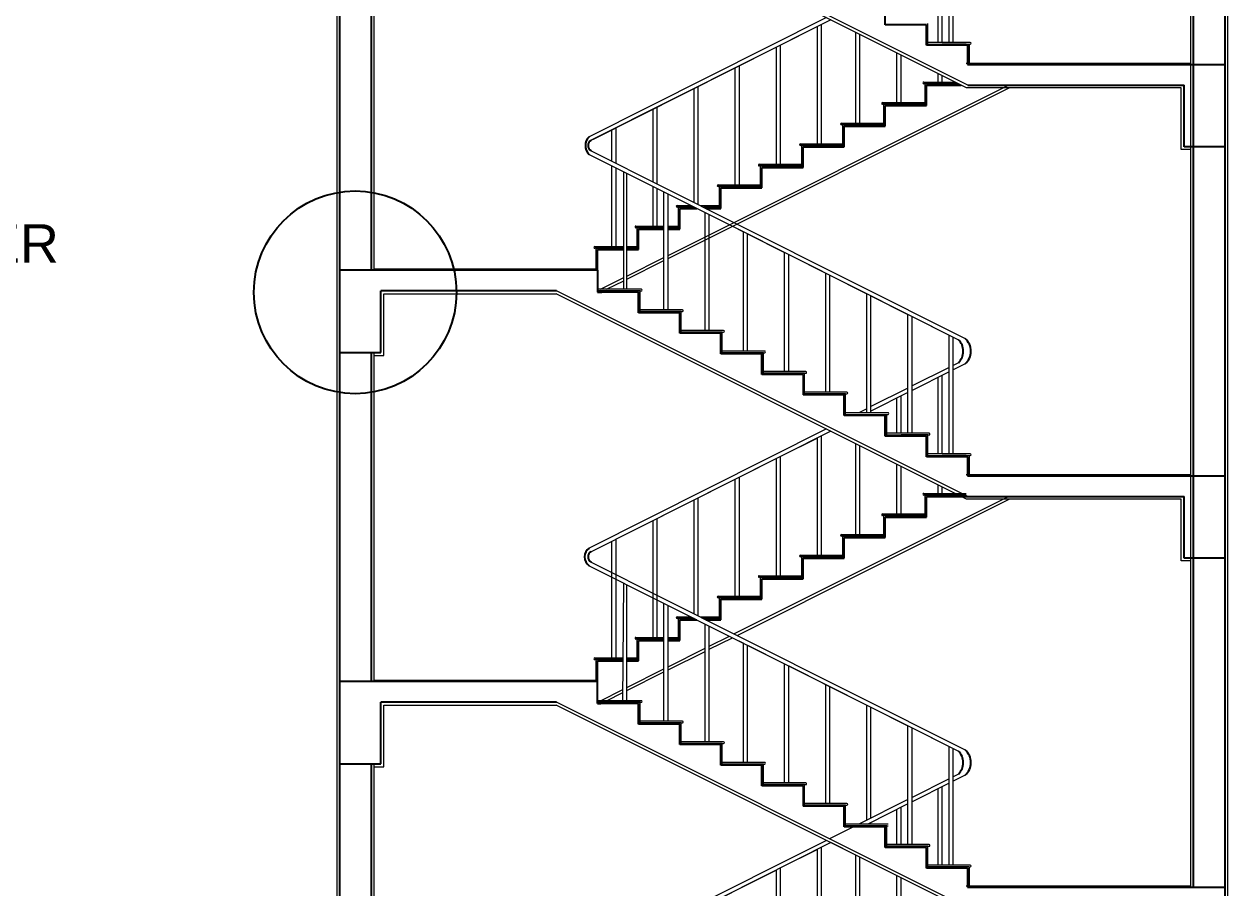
# Model space of a CAD drawing. Header units: millimetres. Extents: x -1932176 to 78768, y -1967 to 1266654.
# Drawn here: x -430705 to -421920, y 450825 to 457125 of the extents above; entities that cross this region are included whole.
import ezdxf

# ---------------------------------------------------------------- set-up
doc = ezdxf.new("R2010")
doc.units = ezdxf.units.MM
for name, color, linetype, lineweight in [('Layer2', 7, 'Continuous', 5), ('PLASTER', 252, 'Continuous', 15), ('text', 252, 'Continuous', 5)]:
    doc.layers.add(name, color=color, linetype=linetype, lineweight=lineweight)
doc.styles.add('1OO NEW', font='arial.ttf', dxfattribs={"height": 100})

msp = doc.modelspace()

# ---------------------------------------------------------------- linework, layer by layer
for p, q in [((-428400.17468, 437329.84726), (-428400.17468, 463729.84726)), ((-421940.17468, 437329.84726), (-421940.17468, 463729.84726)), ((-422170.17468, 450829.84726), (-422170.17468, 459229.84726)), ((-428170.17468, 455329.84726), (-428170.17468, 457729.84726)), ((-424420.17468, 457119.84726), (-424420.17468, 457269.84726)), ((-424120.17468, 457119.84726), (-424420.17468, 457119.84726)), ((-424120.17468, 456969.84726), (-424120.17468, 457119.84726)), ((-424120.17468, 456969.84726), (-424120.17468, 457017.98739)), ((-423820.17468, 456969.84726), (-424120.17468, 456969.84726)), ((-423820.17468, 456969.84726), (-423820.17468, 456829.84726)), ((-423820.17468, 456829.84726), (-421940.17468, 456829.84726)), ((-424120.17468, 456529.84726), (-424120.17468, 456679.84726)), ((-424120.17468, 456679.84726), (-423867.44302, 456679.84726)), ((-423818.66629, 456679.84726), (-422240.17468, 456679.84726)), ((-422240.17468, 456229.84726), (-422240.17468, 456679.84726)), ((-424420.17468, 456379.84726), (-424420.17468, 456529.84726)), ((-424420.17468, 456529.84726), (-424120.17468, 456529.84726)), ((-424720.17468, 456229.84726), (-424720.17468, 456379.84726)), ((-424720.17468, 456379.84726), (-424420.17468, 456379.84726)), ((-425020.17468, 456079.84726), (-425020.17468, 456229.84726)), ((-425020.17468, 456229.84726), (-424720.17468, 456229.84726)), ((-421940.17468, 456229.84726), (-422240.17468, 456229.84726)), ((-425320.17468, 455929.84726), (-425320.17468, 456079.84726)), ((-425320.17468, 456079.84726), (-425020.17468, 456079.84726)), ((-425620.17468, 455779.84726), (-425620.17468, 455929.84726)), ((-425620.17468, 455929.84726), (-425320.17468, 455929.84726)), ((-425920.17468, 455629.84726), (-425920.17468, 455779.84726)), ((-425920.17468, 455779.84726), (-425795.05538, 455779.84726)), ((-425727.77125, 455779.84726), (-425620.17468, 455779.84726)), ((-426220.17468, 455479.84726), (-426220.17468, 455629.84726)), ((-426220.17468, 455629.84726), (-426035.17468, 455629.84726)), ((-426005.17468, 455629.84726), (-425920.17468, 455629.84726)), ((-426520.17468, 455329.84726), (-426520.17468, 455479.84726)), ((-426520.17468, 455479.84726), (-426329.1411, 455479.84726)), ((-426305.17468, 455479.84726), (-426220.17468, 455479.84726)), ((-426520.17468, 455329.84726), (-428400.17468, 455329.84726)), ((-426520.17468, 455329.84726), (-426520.17468, 455169.84726)), ((-426819.17468, 455179.84726), (-428100.17468, 455179.84726)), ((-428100.17468, 454729.84726), (-428100.17468, 455179.84726)), ((-426520.17468, 455169.84726), (-426489.65475, 455169.84726)), ((-426220.17468, 455169.84726), (-426495.33806, 455169.84726)), ((-426220.17468, 455019.84726), (-426220.17468, 455169.84726)), ((-425920.17468, 455019.84726), (-426220.17468, 455019.84726)), ((-425920.17468, 454869.84726), (-425920.17468, 455019.84726)), ((-425620.17468, 454869.84726), (-425920.17468, 454869.84726)), ((-425620.17468, 454719.84726), (-425620.17468, 454869.84726)), ((-428400.17468, 454729.84726), (-428100.17468, 454729.84726)), ((-428170.17468, 452329.84726), (-428170.17468, 454729.84726)), ((-425320.17468, 454719.84726), (-425620.17468, 454719.84726)), ((-425320.17468, 454569.84726), (-425320.17468, 454719.84726)), ((-425020.17468, 454569.84726), (-425320.17468, 454569.84726)), ((-425020.17468, 454569.84726), (-425020.17468, 454419.84726)), ((-424720.17468, 454419.84726), (-425020.17468, 454419.84726)), ((-424720.17468, 454377.43904), (-424720.17468, 454419.84726)), ((-424720.17468, 454269.84726), (-424720.17468, 454377.43904)), ((-424420.17468, 454269.84726), (-424720.17468, 454269.84726)), ((-424420.17468, 454119.84726), (-424420.17468, 454269.84726)), ((-424120.17468, 454119.84726), (-424420.17468, 454119.84726)), ((-424120.17468, 454119.84726), (-424305.17468, 454119.84726)), ((-424120.17468, 453969.84726), (-424120.17468, 454119.84726)), ((-424120.17468, 453969.84726), (-424120.17468, 454017.98739)), ((-423820.17468, 453969.84726), (-424120.17468, 453969.84726)), ((-423820.17468, 453969.84726), (-424005.17468, 453969.84726)), ((-423820.17468, 453969.84726), (-423820.17468, 453829.84726)), ((-423820.17468, 453829.84726), (-421940.17468, 453829.84726)), ((-424120.17468, 453529.84726), (-424120.17468, 453679.84726)), ((-424120.17468, 453679.84726), (-423820.17468, 453679.84726)), ((-423818.66629, 453679.84726), (-422240.17468, 453679.84726)), ((-422240.17468, 453229.84726), (-422240.17468, 453679.84726)), ((-424420.17468, 453379.84726), (-424420.17468, 453529.84726)), ((-424420.17468, 453529.84726), (-424120.17468, 453529.84726)), ((-424720.17468, 453229.84726), (-424720.17468, 453379.84726)), ((-424720.17468, 453379.84726), (-424420.17468, 453379.84726)), ((-425020.17468, 453079.84726), (-425020.17468, 453229.84726)), ((-425020.17468, 453229.84726), (-424720.17468, 453229.84726)), ((-421940.17468, 453229.84726), (-422240.17468, 453229.84726)), ((-425320.17468, 452929.84726), (-425320.17468, 453079.84726)), ((-425320.17468, 453079.84726), (-425020.17468, 453079.84726)), ((-425620.17468, 452779.84726), (-425620.17468, 452929.84726)), ((-425620.17468, 452929.84726), (-425320.17468, 452929.84726)), ((-425920.17468, 452629.84726), (-425920.17468, 452779.84726)), ((-425920.17468, 452779.84726), (-425795.05538, 452779.84726)), ((-425728.16027, 452779.84726), (-425620.17468, 452779.84726)), ((-426220.17468, 452479.84726), (-426220.17468, 452629.84726)), ((-426220.17468, 452629.84726), (-426035.17468, 452629.84726)), ((-426005.17468, 452629.84726), (-425920.17468, 452629.84726)), ((-426520.17468, 452329.84726), (-426520.17468, 452479.84726)), ((-426520.17468, 452479.84726), (-426333.1372, 452479.84726)), ((-426305.17468, 452479.84726), (-426220.17468, 452479.84726)), ((-426520.17468, 452329.84726), (-428400.17468, 452329.84726)), ((-426520.17468, 452169.84726), (-426520.17468, 452329.84726)), ((-426819.17468, 452179.84726), (-428100.17468, 452179.84726)), ((-428100.17468, 451729.84726), (-428100.17468, 452179.84726)), ((-426520.17468, 452169.84726), (-426495.33806, 452169.84726)), ((-426220.17468, 452169.84726), (-426495.33806, 452169.84726)), ((-426220.17468, 452019.84726), (-426220.17468, 452169.84726)), ((-425920.17468, 452019.84726), (-426220.17468, 452019.84726)), ((-425920.17468, 451869.84726), (-425920.17468, 452019.84726)), ((-425620.17468, 451869.84726), (-425920.17468, 451869.84726)), ((-425620.17468, 451719.84726), (-425620.17468, 451869.84726)), ((-428400.17468, 451729.84726), (-428100.17468, 451729.84726)), ((-428170.17468, 449329.84726), (-428170.17468, 451729.84726)), ((-425320.17468, 451719.84726), (-425620.17468, 451719.84726)), ((-425320.17468, 451569.84726), (-425320.17468, 451719.84726)), ((-425020.17468, 451569.84726), (-425320.17468, 451569.84726)), ((-425020.17468, 451569.84726), (-425020.17468, 451419.84726)), ((-424720.17468, 451419.84726), (-425020.17468, 451419.84726)), ((-424720.17468, 451377.43904), (-424720.17468, 451419.84726)), ((-424720.17468, 451269.84726), (-424720.17468, 451377.43904)), ((-424420.17468, 451269.84726), (-424720.17468, 451269.84726)), ((-424420.17468, 451119.84726), (-424420.17468, 451269.84726)), ((-424120.17468, 451119.84726), (-424420.17468, 451119.84726)), ((-424120.17468, 451119.84726), (-424420.17468, 451119.84726)), ((-424120.17468, 450969.84726), (-424120.17468, 451119.84726)), ((-423820.17468, 450969.84726), (-424120.17468, 450969.84726)), ((-423820.17468, 450969.84726), (-423820.17468, 450829.84726)), ((-423820.17468, 450829.84726), (-421940.17468, 450829.84726))]:
    msp.add_line(p, q)
at = {"color": 252, "ltscale": 30}
msp.add_circle((-428288.59326, 455168.29528), 739.04606, dxfattribs=at)
for centre, radius, start, end in [((-426518.77186, 456238.89295), 90.10719, 134.566110671, 225.433889329), ((-426545.05119, 456239.03387), 43.9022, 120.063715561, 239.936284439), ((-423966.31226, 454738.67875), 115.35971, 313.380562715, 46.619437285), ((-423920.06945, 454738.89295), 123.96987, 312.00126397, 47.99873603), ((-426537.09456, 453238.89295), 78.34473, 124.974714931, 235.025285069), ((-426544.79862, 453238.88823), 44.15501, 120.252690733, 239.577460058), ((-423966.31226, 451738.67875), 115.35971, 313.380562715, 46.619437285), ((-423920.06945, 451738.89295), 123.96987, 312.00126397, 47.99873603)]:
    msp.add_arc(centre, radius, start, end)
at = {"layer": 'Layer2'}
for p, q in [((-423818.66629, 456679.84726), (-426819.17468, 458179.84726)), ((-426005.17468, 455437.39088), (-423521.26964, 456679.84726)), ((-426305.17468, 455287.33002), (-426035.17468, 455422.38479)), ((-426499.24651, 455190.25474), (-426329.1411, 455275.34195)), ((-423818.66629, 453679.84726), (-426819.17468, 455179.84726)), ((-425524.66433, 452677.74352), (-423521.26964, 453679.84726)), ((-425705.17468, 452587.45173), (-425558.16348, 452660.98715)), ((-426005.17468, 452437.39088), (-425735.17468, 452572.44565)), ((-426305.17468, 452287.33002), (-426035.17468, 452422.38479)), ((-426499.24651, 452190.25474), (-426334.59523, 452272.61378)), ((-423820.17468, 450679.84726), (-426819.17468, 452179.84726))]:
    msp.add_line(p, q, dxfattribs=at)
at = {"layer": 'PLASTER'}
for p, q in [((-428420.17468, 437329.84726), (-428420.17468, 463729.84726)), ((-421920.17468, 437329.84726), (-421920.17468, 463729.84726)), ((-422190.17468, 450829.84726), (-422190.17468, 459229.84726)), ((-423827.49093, 456659.84726), (-426820.71652, 458158.25474)), ((-428150.17468, 455329.84726), (-428150.17468, 457729.84726)), ((-424110.17468, 456978.25474), (-424110.17468, 457128.25474)), ((-424110.17468, 456978.25474), (-424110.17468, 457016.39487)), ((-423800.17468, 456990.25474), (-424110.17468, 456990.25474)), ((-424110.17468, 456978.25474), (-423800.17468, 456978.25474)), ((-423830.17468, 456978.25474), (-424005.17468, 456978.25474)), ((-423820.17468, 456969.84726), (-423820.17468, 456978.25474)), ((-423820.17468, 456978.25474), (-423808.17468, 456978.25474)), ((-423808.17468, 456978.25474), (-423808.17468, 456839.84726)), ((-423830.17468, 456839.84726), (-422190.17468, 456839.84726)), ((-424140.17468, 456701.84726), (-423911.39032, 456701.84726)), ((-426005.17468, 455415.02838), (-423516.54656, 456659.84726)), ((-423887.41906, 456689.84726), (-424140.17468, 456689.84726)), ((-424130.17468, 456539.84726), (-424130.17468, 456689.84726)), ((-424130.17468, 456689.84726), (-423887.41906, 456689.84726)), ((-422260.17468, 456659.84726), (-423827.49093, 456659.84726)), ((-422260.17468, 456209.84726), (-422260.17468, 456659.84726)), ((-424440.17468, 456551.84726), (-424130.17468, 456551.84726)), ((-424130.17468, 456539.84726), (-424440.17468, 456539.84726)), ((-424430.17468, 456389.84726), (-424430.17468, 456539.84726)), ((-424430.17468, 456539.84726), (-424130.17468, 456539.84726)), ((-424740.17468, 456401.84726), (-424430.17468, 456401.84726)), ((-424430.17468, 456389.84726), (-424740.17468, 456389.84726)), ((-424730.17468, 456239.84726), (-424730.17468, 456389.84726)), ((-424730.17468, 456389.84726), (-424430.17468, 456389.84726)), ((-425040.17468, 456251.84726), (-424730.17468, 456251.84726)), ((-424730.17468, 456239.84726), (-425040.17468, 456239.84726)), ((-425030.17468, 456089.84726), (-425030.17468, 456239.84726)), ((-425030.17468, 456239.84726), (-424730.17468, 456239.84726)), ((-422190.17468, 456209.84726), (-422260.17468, 456209.84726)), ((-422170.17468, 456229.84726), (-422170.17468, 456209.84726)), ((-425340.17468, 456101.84726), (-425030.17468, 456101.84726)), ((-425030.17468, 456089.84726), (-425340.17468, 456089.84726)), ((-425330.17468, 455939.84726), (-425330.17468, 456089.84726)), ((-425330.17468, 456089.84726), (-425030.17468, 456089.84726)), ((-425640.17468, 455951.84726), (-425330.17468, 455951.84726)), ((-425330.17468, 455939.84726), (-425640.17468, 455939.84726)), ((-425630.17468, 455789.84726), (-425630.17468, 455939.84726)), ((-425630.17468, 455939.84726), (-425330.17468, 455939.84726)), ((-425940.17468, 455801.84726), (-425838.90206, 455801.84726)), ((-425814.98569, 455789.84726), (-425940.17468, 455789.84726)), ((-425930.17468, 455639.84726), (-425930.17468, 455789.84726)), ((-425930.17468, 455789.84726), (-425814.98569, 455789.84726)), ((-425771.60891, 455801.84726), (-425630.17468, 455801.84726)), ((-425747.69746, 455789.84726), (-425630.17468, 455789.84726)), ((-425630.17468, 455789.84726), (-425747.69746, 455789.84726)), ((-426240.17468, 455651.84726), (-426035.17468, 455651.84726)), ((-426005.17468, 455651.84726), (-425930.17468, 455651.84726)), ((-426035.17468, 455639.84726), (-426240.17468, 455639.84726)), ((-426230.17468, 455489.84726), (-426230.17468, 455639.84726)), ((-426230.17468, 455639.84726), (-426035.17468, 455639.84726)), ((-426005.17468, 455639.84726), (-425930.17468, 455639.84726)), ((-425930.17468, 455639.84726), (-426005.17468, 455639.84726)), ((-426540.17468, 455501.84726), (-426329.1411, 455501.84726)), ((-426329.1411, 455489.84726), (-426540.17468, 455489.84726)), ((-426530.17468, 455329.84726), (-426530.17468, 455489.84726)), ((-426530.17468, 455489.84726), (-426329.1411, 455489.84726)), ((-426305.17468, 455501.84726), (-426230.17468, 455501.84726)), ((-426305.17468, 455489.84726), (-426230.17468, 455489.84726)), ((-426230.17468, 455489.84726), (-426305.17468, 455489.84726)), ((-426305.17468, 455264.96753), (-426035.17468, 455400.0223)), ((-426520.17468, 455338.25474), (-428150.17468, 455338.25474)), ((-426454.53966, 455190.25474), (-426329.1411, 455252.97946)), ((-428080.17468, 454708.25474), (-428080.17468, 455158.25474)), ((-428080.17468, 455158.25474), (-426820.71652, 455158.25474)), ((-423827.49093, 453659.84726), (-426820.71652, 455158.25474)), ((-426200.17468, 455190.25474), (-426520.17468, 455190.25474)), ((-426210.17468, 455178.25474), (-426520.17468, 455178.25474)), ((-426520.17468, 455178.25474), (-426200.17468, 455178.25474)), ((-426210.17468, 455028.25474), (-426210.17468, 455178.25474)), ((-425900.17468, 455040.25474), (-426210.17468, 455040.25474)), ((-425910.17468, 455028.25474), (-426210.17468, 455028.25474)), ((-426210.17468, 455028.25474), (-425900.17468, 455028.25474)), ((-425910.17468, 454878.25474), (-425910.17468, 455028.25474)), ((-425600.17468, 454890.25474), (-425910.17468, 454890.25474)), ((-425610.17468, 454878.25474), (-425910.17468, 454878.25474)), ((-425910.17468, 454878.25474), (-425600.17468, 454878.25474)), ((-425610.17468, 454728.25474), (-425610.17468, 454878.25474)), ((-428150.17468, 452329.84726), (-428150.17468, 454729.84726)), ((-428150.17468, 454708.25474), (-428080.17468, 454708.25474)), ((-425300.17468, 454740.25474), (-425610.17468, 454740.25474)), ((-425310.17468, 454728.25474), (-425610.17468, 454728.25474)), ((-425610.17468, 454728.25474), (-425300.17468, 454728.25474)), ((-425310.17468, 454578.25474), (-425310.17468, 454728.25474)), ((-425000.17468, 454590.25474), (-425310.17468, 454590.25474)), ((-425010.17468, 454578.25474), (-425310.17468, 454578.25474)), ((-425310.17468, 454578.25474), (-425000.17468, 454578.25474)), ((-425010.17468, 454428.25474), (-425010.17468, 454578.25474)), ((-424700.17468, 454440.25474), (-425010.17468, 454440.25474)), ((-424710.17468, 454428.25474), (-425010.17468, 454428.25474)), ((-425010.17468, 454428.25474), (-424700.17468, 454428.25474)), ((-424710.17468, 454278.25474), (-424710.17468, 454428.25474)), ((-424400.17468, 454290.25474), (-424710.17468, 454290.25474)), ((-424710.17468, 454278.25474), (-424400.17468, 454278.25474)), ((-424410.17468, 454128.25474), (-424410.17468, 454278.25474)), ((-424100.17468, 454140.25474), (-424410.17468, 454140.25474)), ((-424410.17468, 454128.25474), (-424100.17468, 454128.25474)), ((-424100.17468, 454140.25474), (-424305.17468, 454140.25474)), ((-424110.17468, 454128.25474), (-424305.17468, 454128.25474)), ((-424305.17468, 454128.25474), (-424100.17468, 454128.25474)), ((-424110.17468, 453978.25474), (-424110.17468, 454128.25474)), ((-424110.17468, 453978.25474), (-424110.17468, 454016.39487)), ((-423800.17468, 453990.25474), (-424110.17468, 453990.25474)), ((-424110.17468, 453978.25474), (-423800.17468, 453978.25474)), ((-423800.17468, 453990.25474), (-424005.17468, 453990.25474)), ((-423830.17468, 453978.25474), (-424005.17468, 453978.25474)), ((-424005.17468, 453978.25474), (-423800.17468, 453978.25474)), ((-423820.17468, 453969.84726), (-423820.17468, 453978.25474)), ((-423820.17468, 453978.25474), (-423808.17468, 453978.25474)), ((-423808.17468, 453978.25474), (-423808.17468, 453839.84726)), ((-423830.17468, 453839.84726), (-422190.17468, 453839.84726)), ((-425502.34539, 452666.54503), (-423516.54656, 453659.84726)), ((-424140.17468, 453701.84726), (-423830.17468, 453701.84726)), ((-423830.17468, 453689.84726), (-424140.17468, 453689.84726)), ((-424130.17468, 453539.84726), (-424130.17468, 453689.84726)), ((-424130.17468, 453689.84726), (-423830.17468, 453689.84726)), ((-422260.17468, 453659.84726), (-423827.49093, 453659.84726)), ((-422260.17468, 453209.84726), (-422260.17468, 453659.84726)), ((-424440.17468, 453551.84726), (-424130.17468, 453551.84726)), ((-424130.17468, 453539.84726), (-424440.17468, 453539.84726)), ((-424430.17468, 453389.84726), (-424430.17468, 453539.84726)), ((-424430.17468, 453539.84726), (-424130.17468, 453539.84726)), ((-424740.17468, 453401.84726), (-424430.17468, 453401.84726)), ((-424430.17468, 453389.84726), (-424740.17468, 453389.84726)), ((-424730.17468, 453239.84726), (-424730.17468, 453389.84726)), ((-424730.17468, 453389.84726), (-424430.17468, 453389.84726)), ((-425040.17468, 453251.84726), (-424730.17468, 453251.84726)), ((-424730.17468, 453239.84726), (-425040.17468, 453239.84726)), ((-425030.17468, 453089.84726), (-425030.17468, 453239.84726)), ((-425030.17468, 453239.84726), (-424730.17468, 453239.84726)), ((-422190.17468, 453209.84726), (-422260.17468, 453209.84726)), ((-422170.17468, 453229.84726), (-422170.17468, 453209.84726)), ((-425340.17468, 453101.84726), (-425030.17468, 453101.84726)), ((-425030.17468, 453089.84726), (-425340.17468, 453089.84726)), ((-425330.17468, 452939.84726), (-425330.17468, 453089.84726)), ((-425330.17468, 453089.84726), (-425030.17468, 453089.84726)), ((-425640.17468, 452951.84726), (-425330.17468, 452951.84726)), ((-425330.17468, 452939.84726), (-425640.17468, 452939.84726)), ((-425630.17468, 452789.84726), (-425630.17468, 452939.84726)), ((-425630.17468, 452939.84726), (-425330.17468, 452939.84726)), ((-425940.17468, 452801.84726), (-425838.90206, 452801.84726)), ((-425814.98569, 452789.84726), (-425940.17468, 452789.84726)), ((-425930.17468, 452639.84726), (-425930.17468, 452789.84726)), ((-425930.17468, 452789.84726), (-425814.98569, 452789.84726)), ((-425772.00695, 452801.84726), (-425630.17468, 452801.84726)), ((-425748.09058, 452789.84726), (-425630.17468, 452789.84726)), ((-425630.17468, 452789.84726), (-425748.09058, 452789.84726)), ((-426240.17468, 452651.84726), (-426035.17468, 452651.84726)), ((-426035.17468, 452639.84726), (-426240.17468, 452639.84726)), ((-426230.17468, 452489.84726), (-426230.17468, 452639.84726)), ((-426230.17468, 452639.84726), (-426035.17468, 452639.84726)), ((-426005.17468, 452651.84726), (-425930.17468, 452651.84726)), ((-426005.17468, 452639.84726), (-425930.17468, 452639.84726)), ((-425930.17468, 452639.84726), (-426005.17468, 452639.84726)), ((-425705.17468, 452565.08924), (-425535.84453, 452649.78866)), ((-426540.17468, 452501.84726), (-426332.98242, 452501.84726)), ((-426333.06685, 452489.84726), (-426540.17468, 452489.84726)), ((-426530.17468, 452329.84726), (-426530.17468, 452489.84726)), ((-426530.17468, 452489.84726), (-426333.06685, 452489.84726)), ((-426305.17468, 452501.84726), (-426230.17468, 452501.84726)), ((-426305.17468, 452489.84726), (-426230.17468, 452489.84726)), ((-426230.17468, 452489.84726), (-426305.17468, 452489.84726)), ((-426005.17468, 452415.02838), (-425735.17468, 452550.08315)), ((-426305.17468, 452264.96753), (-426035.17468, 452400.0223)), ((-426520.17468, 452338.25474), (-428150.17468, 452338.25474)), ((-426454.53966, 452190.25474), (-426334.75312, 452250.17231)), ((-428080.17468, 451708.25474), (-428080.17468, 452158.25474)), ((-428080.17468, 452158.25474), (-426820.71652, 452158.25474)), ((-423827.49093, 450659.84726), (-426820.71652, 452158.25474)), ((-426200.17468, 452190.25474), (-426520.17468, 452190.25474)), ((-426210.17468, 452178.25474), (-426520.17468, 452178.25474)), ((-426520.17468, 452178.25474), (-426200.17468, 452178.25474)), ((-426210.17468, 452028.25474), (-426210.17468, 452178.25474)), ((-425900.17468, 452040.25474), (-426210.17468, 452040.25474)), ((-425910.17468, 452028.25474), (-426210.17468, 452028.25474)), ((-426210.17468, 452028.25474), (-425900.17468, 452028.25474)), ((-425910.17468, 451878.25474), (-425910.17468, 452028.25474)), ((-425600.17468, 451890.25474), (-425910.17468, 451890.25474)), ((-425610.17468, 451878.25474), (-425910.17468, 451878.25474)), ((-425910.17468, 451878.25474), (-425600.17468, 451878.25474)), ((-425610.17468, 451728.25474), (-425610.17468, 451878.25474)), ((-428150.17468, 449329.84726), (-428150.17468, 451729.84726)), ((-428150.17468, 451708.25474), (-428080.17468, 451708.25474)), ((-425300.17468, 451740.25474), (-425610.17468, 451740.25474)), ((-425310.17468, 451728.25474), (-425610.17468, 451728.25474)), ((-425610.17468, 451728.25474), (-425300.17468, 451728.25474)), ((-425310.17468, 451578.25474), (-425310.17468, 451728.25474)), ((-425000.17468, 451590.25474), (-425310.17468, 451590.25474)), ((-425010.17468, 451578.25474), (-425310.17468, 451578.25474)), ((-425310.17468, 451578.25474), (-425000.17468, 451578.25474)), ((-425010.17468, 451428.25474), (-425010.17468, 451578.25474)), ((-424700.17468, 451440.25474), (-425010.17468, 451440.25474)), ((-424710.17468, 451428.25474), (-425010.17468, 451428.25474)), ((-425010.17468, 451428.25474), (-424700.17468, 451428.25474)), ((-424710.17468, 451278.25474), (-424710.17468, 451428.25474)), ((-424400.17468, 451290.25474), (-424710.17468, 451290.25474)), ((-424410.17468, 451278.25474), (-424710.17468, 451278.25474)), ((-424710.17468, 451278.25474), (-424400.17468, 451278.25474)), ((-424410.17468, 451128.25474), (-424410.17468, 451278.25474)), ((-424635.17468, 451064.17341), (-424816.91686, 451155.15347)), ((-424100.17468, 451140.25474), (-424410.17468, 451140.25474)), ((-424110.17468, 451128.25474), (-424410.17468, 451128.25474)), ((-424410.17468, 451128.25474), (-424100.17468, 451128.25474)), ((-424110.17468, 451128.25474), (-424410.17468, 451128.25474)), ((-424410.17468, 451128.25474), (-424100.17468, 451128.25474)), ((-424100.17468, 451140.25474), (-424335.17468, 451140.25474)), ((-424110.17468, 450978.25474), (-424110.17468, 451128.25474)), ((-423800.17468, 450990.25474), (-424110.17468, 450990.25474)), ((-423810.17468, 450978.25474), (-424110.17468, 450978.25474)), ((-424110.17468, 450978.25474), (-423800.17468, 450978.25474)), ((-423808.17468, 450978.25474), (-423808.17468, 450839.84726)), ((-423830.17468, 450839.84726), (-422190.17468, 450839.84726))]:
    msp.add_line(p, q, dxfattribs=at)
at = {"layer": 'PLASTER', "color": 18, "linetype": 'Continuous', "lineweight": 20, "ltscale": 5, "true_color": 0x000000}
for p, q in [((-423955.17468, 456990.25474), (-423955.17468, 457620.67809)), ((-423925.17468, 456990.25474), (-423925.17468, 457635.72577)), ((-424035.17468, 456990.25474), (-424035.17468, 457547.39129)), ((-424005.17468, 456990.25474), (-424005.17468, 457561.39475)), ((-424850.12809, 457171.779), (-426582.00293, 456303.08902)), ((-424816.91686, 457155.15347), (-426567.04456, 456277.02985)), ((-424816.91686, 457155.15347), (-424885.17468, 457120.90523)), ((-424915.17468, 457105.85278), (-425185.17468, 456970.38073)), ((-424915.17468, 456251.84726), (-424915.17468, 457105.85278)), ((-424885.17468, 456251.84726), (-424885.17468, 457120.90523)), ((-424635.17468, 456401.84726), (-424635.17468, 457064.17341)), ((-425185.17468, 456101.84726), (-425185.17468, 456970.38073)), ((-424605.17468, 456401.84726), (-424605.17468, 457049.15543)), ((-425215.17468, 456955.32828), (-426557.76722, 456281.68474)), ((-425215.17468, 456101.84726), (-425215.17468, 456955.32828)), ((-424335.17468, 456551.84726), (-424335.17468, 456913.99354)), ((-424305.17468, 456551.84726), (-424305.17468, 456898.97555)), ((-425515.17468, 455951.84726), (-425515.17468, 456804.80379)), ((-425485.17468, 455951.84726), (-425485.17468, 456819.85624)), ((-424035.17468, 456701.84726), (-424035.17468, 456763.81366)), ((-424005.17468, 456701.84726), (-424005.17468, 456748.79568)), ((-425815.17468, 455823.71081), (-425815.17468, 456654.27929)), ((-425785.17468, 455808.65527), (-425785.17468, 456669.33174)), ((-426115.17468, 455974.26628), (-426115.17468, 456503.7548)), ((-426085.17468, 455959.21073), (-426085.17468, 456518.80725)), ((-426415.17468, 456124.82175), (-426415.17468, 456353.23031)), ((-426385.17468, 456109.7662), (-426385.17468, 456368.28276)), ((-426582.00293, 456174.69687), (-425535.84453, 455649.78866)), ((-426567.04456, 456201.03788), (-425502.17382, 455666.63085)), ((-426415.17468, 455501.84726), (-426415.17468, 456090.99108)), ((-426385.17468, 455501.84726), (-426385.17468, 456075.93863)), ((-426329.1411, 455190.25474), (-426329.1411, 456047.82388)), ((-426305.17468, 455190.25474), (-426305.17468, 456035.79877)), ((-426115.17468, 455651.84726), (-426115.17468, 455940.46659)), ((-426085.17468, 455651.84726), (-426085.17468, 455925.41414)), ((-426035.17468, 455400.0223), (-426035.17468, 455900.32672)), ((-426005.17468, 455415.02838), (-426005.17468, 455885.27427)), ((-425735.17468, 454890.25474), (-425735.17468, 455749.80223)), ((-425705.17468, 454890.25474), (-425705.17468, 455734.74978)), ((-425535.84453, 455649.78866), (-425455.17468, 455609.3127)), ((-425535.84453, 455649.78866), (-424225.17468, 454992.16227)), ((-425502.17382, 455666.63085), (-423837.11539, 454831.01868)), ((-425455.17468, 454740.25474), (-425455.17468, 455609.3127)), ((-425425.17468, 455594.26025), (-425155.17468, 455458.78821)), ((-425425.17468, 454740.25474), (-425425.17468, 455594.26025)), ((-426035.17468, 455040.25474), (-426035.17468, 455400.0223)), ((-426005.17468, 455040.25474), (-426005.17468, 455415.02838)), ((-425155.17468, 454590.25474), (-425155.17468, 455458.78821)), ((-425125.17468, 455443.73576), (-424555.17468, 455157.73922)), ((-425125.17468, 454590.25474), (-425125.17468, 455443.73576)), ((-424855.17468, 454440.25474), (-424855.17468, 455308.26371)), ((-424825.17468, 454440.25474), (-424825.17468, 455293.21126)), ((-424555.17468, 454290.25474), (-424555.17468, 455157.73922)), ((-424525.17468, 455142.68677), (-424255.17468, 455007.21472)), ((-424525.17468, 454290.25474), (-424525.17468, 455142.68677)), ((-424525.17468, 455142.68677), (-424255.17468, 455007.21472)), ((-424255.17468, 454140.25474), (-424255.17468, 455007.21472)), ((-424225.17468, 454992.16227), (-423955.17468, 454856.69023)), ((-424225.17468, 454140.25474), (-424225.17468, 454992.16227)), ((-424225.17468, 454992.16227), (-423925.17468, 454841.63778)), ((-423955.17468, 454587.53116), (-423955.17468, 454856.69023)), ((-423925.17468, 454841.63778), (-423887.07848, 454822.52307)), ((-423925.17468, 454602.58361), (-423925.17468, 454841.63778)), ((-423925.17468, 454841.63778), (-423887.07848, 454822.52307)), ((-423955.17468, 454620.67809), (-424225.17468, 454485.24897)), ((-423887.07848, 454654.83442), (-423925.17468, 454635.72577)), ((-423837.11539, 454646.76721), (-423925.17468, 454602.58361)), ((-423925.17468, 453990.25474), (-423925.17468, 454602.58361)), ((-423955.17468, 454587.53116), (-424225.17468, 454452.05911)), ((-424035.17468, 453990.25474), (-424035.17468, 454547.39129)), ((-424005.17468, 453990.25474), (-424005.17468, 454561.39475)), ((-423955.17468, 453990.25474), (-423955.17468, 454587.53116)), ((-424255.17468, 454470.20129), (-424525.17468, 454334.77216)), ((-424255.17468, 454437.00666), (-424525.17468, 454301.53462)), ((-424335.17468, 454140.25474), (-424335.17468, 454396.8668)), ((-424305.17468, 454140.25474), (-424305.17468, 454411.91925)), ((-424555.17468, 454319.72448), (-424613.92741, 454290.25474)), ((-424525.17468, 454290.25474), (-424525.17468, 454301.53462)), ((-424850.12809, 454171.779), (-426582.00293, 453303.08902)), ((-424816.91686, 454155.15347), (-426567.04456, 453277.02985)), ((-424816.91686, 454155.15347), (-424885.17468, 454120.90523)), ((-424915.17468, 454105.85278), (-425185.17468, 453970.38073)), ((-424915.17468, 453251.84726), (-424915.17468, 454105.85278)), ((-424885.17468, 453251.84726), (-424885.17468, 454120.90523)), ((-424635.17468, 453401.84726), (-424635.17468, 454064.17341)), ((-424605.17468, 453401.84726), (-424605.17468, 454049.15543)), ((-425215.17468, 453955.32828), (-426557.76722, 453281.68474)), ((-425215.17468, 453101.84726), (-425215.17468, 453955.32828)), ((-425185.17468, 453101.84726), (-425185.17468, 453970.38073)), ((-424335.17468, 453551.84726), (-424335.17468, 453913.99354)), ((-424305.17468, 453551.84726), (-424305.17468, 453898.97555)), ((-425515.17468, 452951.84726), (-425515.17468, 453804.80379)), ((-425485.17468, 452951.84726), (-425485.17468, 453819.85624)), ((-424035.17468, 453701.84726), (-424035.17468, 453763.81366)), ((-424005.17468, 453701.84726), (-424005.17468, 453748.79568)), ((-425815.17468, 452823.5066), (-425815.17468, 453654.27929)), ((-425785.17468, 452808.45415), (-425785.17468, 453669.33174)), ((-426115.17468, 452651.84726), (-426115.17468, 453503.7548)), ((-426085.17468, 452651.84726), (-426085.17468, 453518.80725)), ((-426385.17468, 452501.84726), (-426385.17468, 453368.28276)), ((-426415.17468, 452501.84726), (-426415.17468, 453353.23031)), ((-426567.15753, 453200.81272), (-425502.34539, 452666.54503)), ((-426582.00293, 453174.69687), (-425535.84453, 452649.78866)), ((-426335.17468, 452190.25474), (-426329.1411, 453047.82388)), ((-426305.17468, 452190.25474), (-426305.17468, 453035.79877)), ((-426035.17468, 452400.0223), (-426035.17468, 452900.32672)), ((-426005.17468, 452415.02838), (-426005.17468, 452885.27427)), ((-425735.17468, 451890.25474), (-425735.17468, 452749.80223)), ((-425705.17468, 451890.25474), (-425705.17468, 452734.74978)), ((-425502.34539, 452666.54503), (-423837.11539, 451831.01868)), ((-425535.84453, 452649.78866), (-425455.17468, 452609.3127)), ((-425535.84453, 452649.78866), (-424225.17468, 451992.16227)), ((-425455.17468, 451740.25474), (-425455.17468, 452609.3127)), ((-425425.17468, 452594.26025), (-425155.17468, 452458.78821)), ((-425425.17468, 451740.25474), (-425425.17468, 452594.26025)), ((-426035.17468, 452040.25474), (-426035.17468, 452400.0223)), ((-426005.17468, 452040.25474), (-426005.17468, 452415.02838)), ((-425155.17468, 451590.25474), (-425155.17468, 452458.78821)), ((-425125.17468, 452443.73576), (-424555.17468, 452157.73922)), ((-425125.17468, 451590.25474), (-425125.17468, 452443.73576)), ((-424855.17468, 451440.25474), (-424855.17468, 452308.26371)), ((-424825.17468, 451440.25474), (-424825.17468, 452293.21126)), ((-424555.17468, 451319.72448), (-424555.17468, 452157.73922)), ((-424525.17468, 452142.68677), (-424255.17468, 452007.21472)), ((-424525.17468, 451334.77216), (-424525.17468, 452142.68677)), ((-424525.17468, 452142.68677), (-424255.17468, 452007.21472)), ((-424255.17468, 451140.25474), (-424255.17468, 452007.21472)), ((-424225.17468, 451992.16227), (-423955.17468, 451856.69023)), ((-424225.17468, 451140.25474), (-424225.17468, 451992.16227)), ((-424225.17468, 451992.16227), (-423925.17468, 451841.63778)), ((-423955.17468, 451587.53116), (-423955.17468, 451856.69023)), ((-423925.17468, 451841.63778), (-423887.07848, 451822.52307)), ((-423925.17468, 451602.58361), (-423925.17468, 451841.63778)), ((-423925.17468, 451841.63778), (-423887.07848, 451822.52307)), ((-423955.17468, 451620.67809), (-424225.17468, 451485.24897)), ((-423887.07848, 451654.83442), (-423925.17468, 451635.72577)), ((-423837.11539, 451646.76721), (-423925.17468, 451602.58361)), ((-423955.17468, 451587.53116), (-424225.17468, 451452.05911)), ((-424035.17468, 450990.25474), (-424035.17468, 451547.39129)), ((-424005.17468, 450990.25474), (-424005.17468, 451561.39475)), ((-423955.17468, 450990.25474), (-423955.17468, 451587.53116)), ((-423925.17468, 450990.25474), (-423925.17468, 451602.58361)), ((-424255.17468, 451470.20129), (-424613.92741, 451290.25474)), ((-424255.17468, 451437.00666), (-424547.65583, 451290.25474)), ((-424335.17468, 451140.25474), (-424335.17468, 451396.8668)), ((-424305.17468, 451140.25474), (-424305.17468, 451411.91925)), ((-424637.85137, 451278.25474), (-424826.9521, 451183.40382)), ((-424525.17468, 451290.25474), (-424525.17468, 451301.53462)), ((-424850.12809, 451171.779), (-426582.00293, 450303.08902)), ((-424816.91686, 451155.15347), (-426567.04456, 450277.02985)), ((-424915.17468, 451105.85278), (-425185.17468, 450970.38073)), ((-424915.17468, 450251.84726), (-424915.17468, 451105.85278)), ((-424816.91686, 451155.15347), (-424885.17468, 451120.90523)), ((-424885.17468, 450251.84726), (-424885.17468, 451120.90523)), ((-424635.17468, 450401.84726), (-424635.17468, 451064.17341)), ((-424605.17468, 450401.84726), (-424605.17468, 451049.15543)), ((-425215.17468, 450955.32828), (-426557.76722, 450281.68474)), ((-425215.17468, 450101.84726), (-425215.17468, 450955.32828)), ((-425185.17468, 450101.84726), (-425185.17468, 450970.38073)), ((-424335.17468, 450551.84726), (-424335.17468, 450913.99354)), ((-424305.17468, 450551.84726), (-424305.17468, 450898.97555))]:
    msp.add_line(p, q, dxfattribs=at)
at = {"layer": 'PLASTER'}
for centre, start, end in [((-423800.17468, 456984.25474), 270, 90), ((-424140.17468, 456695.84726), 90, 270), ((-424440.17468, 456545.84726), 90, 270), ((-424740.17468, 456395.84726), 90, 270), ((-425040.17468, 456245.84726), 90, 270), ((-425340.17468, 456095.84726), 90, 270), ((-425640.17468, 455945.84726), 90, 270), ((-425940.17468, 455795.84726), 90, 270), ((-426240.17468, 455645.84726), 90, 270), ((-426540.17468, 455495.84726), 90, 270), ((-426200.17468, 455184.25474), 270, 90), ((-425900.17468, 455034.25474), 270, 90), ((-425600.17468, 454884.25474), 270, 90), ((-425300.17468, 454734.25474), 270, 90), ((-425000.17468, 454584.25474), 270, 90), ((-424700.17468, 454434.25474), 270, 90), ((-424400.17468, 454284.25474), 270, 90), ((-424100.17468, 454134.25474), 270, 90), ((-423800.17468, 453984.25474), 270, 90), ((-424140.17468, 453695.84726), 90, 270), ((-424440.17468, 453545.84726), 90, 270), ((-424740.17468, 453395.84726), 90, 270), ((-425040.17468, 453245.84726), 90, 270), ((-425340.17468, 453095.84726), 90, 270), ((-425640.17468, 452945.84726), 90, 270), ((-425940.17468, 452795.84726), 90, 270), ((-426240.17468, 452645.84726), 90, 270), ((-426540.17468, 452495.84726), 90, 270), ((-426200.17468, 452184.25474), 270, 90), ((-425900.17468, 452034.25474), 270, 90), ((-425600.17468, 451884.25474), 270, 90), ((-425300.17468, 451734.25474), 270, 90), ((-425000.17468, 451584.25474), 270, 90), ((-424700.17468, 451434.25474), 270, 90), ((-424100.17468, 451134.25474), 270, 90), ((-423800.17468, 450984.25474), 270, 90)]:
    msp.add_arc(centre, 6, start, end, dxfattribs=at)

# ---------------------------------------------------------------- texts
at = {"layer": 'text', "insert": (-435614.47159, 455664.68222), "char_height": 280.6930776, "width": 10269.0116397, "attachment_point": 1, "style": '1OO NEW'}
msp.add_mtext('18MM EXTERNAL PLASTER', dxfattribs=at)

doc.saveas('drawing.dxf')
